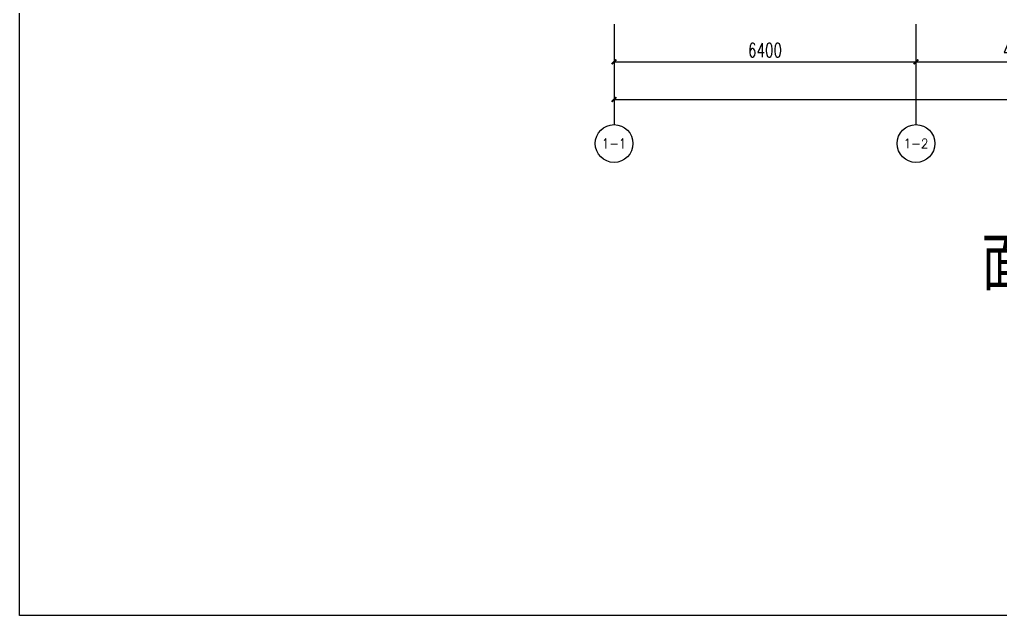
# Model space of a CAD drawing. Header units: millimetres. Extents: x 285006 to 3037698, y -2820855 to 192241.
# Drawn here: x 285006 to 305795, y 66768 to 79401 of the extents above; entities that cross this region are included whole.
import ezdxf
from ezdxf.enums import TextEntityAlignment as Align

# ---------------------------------------------------------------- set-up
doc = ezdxf.new("R2010")
doc.units = ezdxf.units.MM
doc.header["$PDMODE"] = 35
doc.header["$PDSIZE"] = -0.1
for name, color, linetype in [('0-修改', 6, 'Continuous'), ('AXIS', 150, 'Continuous'), ('AXIS_TEXT', 7, 'Continuous'), ('FF-TEXT', 50, 'Continuous')]:
    doc.layers.add(name, color=color, linetype=linetype)
doc.styles.add('_TCH_AXIS', font='COMPLEX', dxfattribs={"bigfont": 'GBCBIG'})
doc.styles.add('_TCH_DIM_T3', font='SIMPLEX', dxfattribs={"width": 0.705882, "bigfont": 'GBCBIG'})
doc.styles.add('AXIS', font='arial.ttf')
doc.styles.add('T9-L46$0$CCDI-TOG-01', font='arial.ttf')
doc.dimstyles.new('_TCH_ARCH&&100', dxfattribs={"dimtxt": 297.5, "dimasz": 100, "dimexe": 250, "dimexo": 300, "dimgap": 100, "dimtad": 1, "dimdec": 0, "dimzin": 0, "dimdsep": 46, "dimtxsty": '_TCH_DIM_T3', "dimblk": 'ARCHTICK', "dimcen": 0.09, "dimclrt": 7, "dimazin": 2, "dimtfac": 1, "dimtdec": 0, "dimtix": 1, "dimtmove": 2, "dimatfit": 3, "dimfxl": 1, "dimtolj": 1, "dimtzin": 0, "dimarcsym": 0})

# ---------------------------------------------------------------- blocks, each defined once
blk = doc.blocks.new('_AXISO')
at = {"layer": 'AXIS', "linetype": 'ByBlock'}
blk.add_circle((0, 0), 0.5, dxfattribs=at)
at = {"layer": 'AXIS_TEXT', "color": 50, "style": 'AXIS', "width": 0.5}
blk.add_attdef('A', text='', height=1, dxfattribs=at).set_placement((-0.25, -0.28), (0.31, -0.28), align=Align.ALIGNED)
blk = doc.blocks.new('_ArchTick')
at = {"color": 0, "linetype": 'ByBlock', "const_width": 0.4}
blk.add_lwpolyline([(-0.5, -0.5), (0.5, 0.5)], dxfattribs=at)
blk = doc.blocks.new('*D44')
at = {"layer": 'AXIS', "color": 0, "lineweight": -2, "transparency": 16777216}
for p, q in [((246574, -2514878), (246574, -2516428)), ((293374, -2514878), (293374, -2516428)), ((246574, -2516178), (293374, -2516178))]:
    blk.add_line(p, q, dxfattribs=at)
at = {"layer": 'Defpoints', "color": 0, "transparency": 16777216}
for p in [(246574, -2514578), (293374, -2514578), (293374, -2516178)]:
    blk.add_point(p, dxfattribs=at)
at = {"layer": 'AXIS', "color": 0, "lineweight": -2, "transparency": 16777216, "xscale": 100, "yscale": 100, "zscale": 100, "rotation": 180}
blk.add_blockref('_ArchTick', (246574, -2516178), dxfattribs=at)
at = {"layer": 'AXIS', "color": 0, "lineweight": -2, "transparency": 16777216, "xscale": 100, "yscale": 100, "zscale": 100}
blk.add_blockref('_ArchTick', (293374, -2516178), dxfattribs=at)
at = {"layer": 'AXIS', "color": 7, "transparency": 16777216, "insert": (269974, -2515929), "char_height": 297.5, "attachment_point": 5, "style": '_TCH_DIM_T3'}
blk.add_mtext('\\A1;46800', dxfattribs=at)
blk = doc.blocks.new('*D45')
at = {"layer": 'AXIS', "color": 0, "lineweight": -2, "transparency": 16777216}
for p, q in [((246574, -2514878), (246574, -2515628)), ((252974, -2514878), (252974, -2515628)), ((246574, -2515378), (252974, -2515378))]:
    blk.add_line(p, q, dxfattribs=at)
at = {"layer": 'Defpoints', "color": 0, "transparency": 16777216}
for p in [(246574, -2514578), (252974, -2514578), (252974, -2515378)]:
    blk.add_point(p, dxfattribs=at)
at = {"layer": 'AXIS', "color": 0, "lineweight": -2, "transparency": 16777216, "xscale": 100, "yscale": 100, "zscale": 100, "rotation": 180}
blk.add_blockref('_ArchTick', (246574, -2515378), dxfattribs=at)
at = {"layer": 'AXIS', "color": 0, "lineweight": -2, "transparency": 16777216, "xscale": 100, "yscale": 100, "zscale": 100}
blk.add_blockref('_ArchTick', (252974, -2515378), dxfattribs=at)
at = {"layer": 'AXIS', "color": 7, "transparency": 16777216, "insert": (249774, -2515129), "char_height": 297.5, "attachment_point": 5, "style": '_TCH_DIM_T3'}
blk.add_mtext('\\A1;6400', dxfattribs=at)
blk = doc.blocks.new('*D46')
at = {"layer": 'AXIS', "color": 0, "lineweight": -2, "transparency": 16777216}
for p, q in [((252974, -2514878), (252974, -2515628)), ((257374, -2514878), (257374, -2515628)), ((252974, -2515378), (257374, -2515378))]:
    blk.add_line(p, q, dxfattribs=at)
at = {"layer": 'Defpoints', "color": 0, "transparency": 16777216}
for p in [(252974, -2514578), (257374, -2514578), (257374, -2515378)]:
    blk.add_point(p, dxfattribs=at)
at = {"layer": 'AXIS', "color": 0, "lineweight": -2, "transparency": 16777216, "xscale": 100, "yscale": 100, "zscale": 100, "rotation": 180}
blk.add_blockref('_ArchTick', (252974, -2515378), dxfattribs=at)
at = {"layer": 'AXIS', "color": 0, "lineweight": -2, "transparency": 16777216, "xscale": 100, "yscale": 100, "zscale": 100}
blk.add_blockref('_ArchTick', (257374, -2515378), dxfattribs=at)
at = {"layer": 'AXIS', "color": 7, "transparency": 16777216, "insert": (255174, -2515129), "char_height": 297.5, "attachment_point": 5, "style": '_TCH_DIM_T3'}
blk.add_mtext('\\A1;4400', dxfattribs=at)
blk = doc.blocks.new('d985dasf4ddsaf')
at = {"layer": 'AXIS'}
for p, q in [((246574.3, -2514578.2), (246574.3, -2516711.5)), ((252974.3, -2514578.2), (252974.3, -2516711.5))]:
    blk.add_line(p, q, dxfattribs=at)
ref = blk.add_blockref('_AXISO', (246574.3, -2517111.5), dxfattribs=dict(at, xscale=800, yscale=800, zscale=800))
ref.add_attrib('A', '1-1', dxfattribs={"layer": 'AXIS_TEXT', "height": 216.85, "style": '_TCH_AXIS'}).set_placement((246316.2, -2517219.9), (246832.5, -2517219.9), align=Align.FIT)
ref = blk.add_blockref('_AXISO', (252974.3, -2517111.5), dxfattribs=dict(at, xscale=800, yscale=800, zscale=800))
ref.add_attrib('A', '1-2', dxfattribs={"layer": 'AXIS_TEXT', "height": 199.75, "style": '_TCH_AXIS'}).set_placement((252712.7, -2517211.4), (253235.9, -2517211.4), align=Align.FIT)
for p1, p2, distance, picture, middle in [((246574.3, -2514578.2), (293374.3, -2514578.2), -1600, '*D44', (269974.3, -2515929.4)), ((246574.3, -2514578.2), (252974.3, -2514578.2), -800, '*D45', (249774.3, -2515129.4)), ((252974.3, -2514578.2), (257374.3, -2514578.2), -800, '*D46', (255174.3, -2515129.4))]:
    dim = blk.add_aligned_dim(p1=p1, p2=p2, distance=distance, dimstyle='_TCH_ARCH&&100', dxfattribs=at)
    dim.commit()
    dim.dimension.update_dxf_attribs({"geometry": picture, "text_midpoint": middle})
blk = doc.blocks.new('FDBDFBDB')
blk.add_blockref('d985dasf4ddsaf', (199150, 2756986))

msp = doc.modelspace()

# ---------------------------------------------------------------- linework, layer by layer
at = {"layer": 'Defpoints'}
msp.add_lwpolyline([(285005.8, 126167.5), (369005.8, 126167.5), (369005.8, 66767.5), (285005.8, 66767.5)], close=True, dxfattribs=at)

# ---------------------------------------------------------------- block references
at = {"layer": '0-修改'}
msp.add_blockref('FDBDFBDB', (-148118.1, -163101.3), dxfattribs=at)

# ---------------------------------------------------------------- texts
at = {"layer": 'FF-TEXT', "color": 2, "style": 'T9-L46$0$CCDI-TOG-01', "width": 0.8}
msp.add_text('面向深圳湾', height=1000, dxfattribs=at).set_placement((305391.9, 73765.9))

doc.saveas('drawing.dxf')
